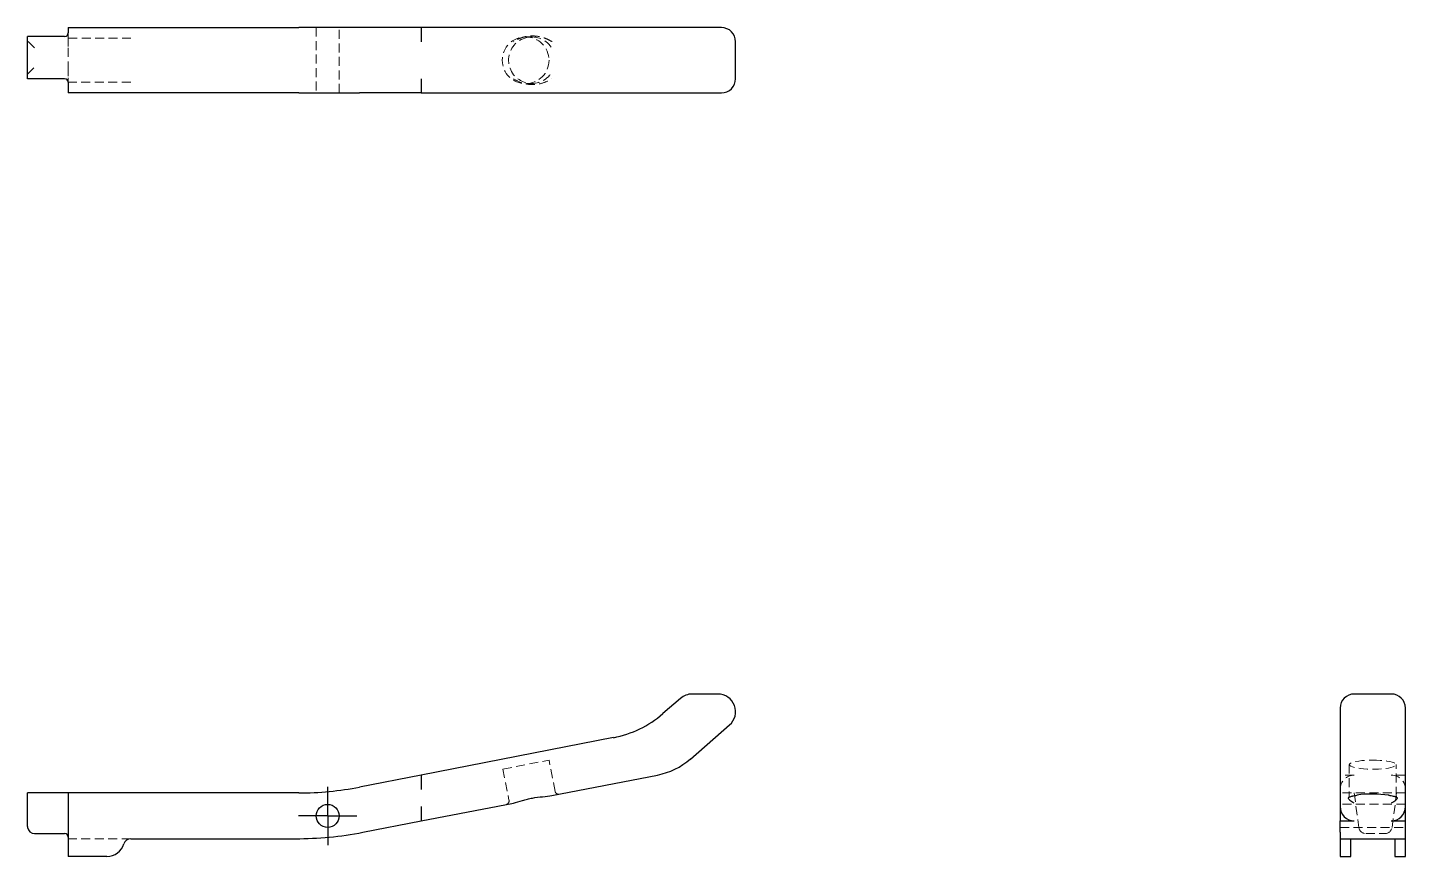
# Model space of a CAD drawing. Header units: millimetres. Extents: x 33 to 228, y 46 to 163.
import ezdxf

# ---------------------------------------------------------------- set-up
doc = ezdxf.new("R2010")
doc.units = ezdxf.units.MM
doc.linetypes.add('HIDDEN', pattern=[1.905, 1.27, -0.635])
doc.layers.add('10', color=7, linetype='Continuous')

# ---------------------------------------------------------------- blocks, each defined once
blk = doc.blocks.new('SW_CENTERMARKSYMBOL_0')
at = {"layer": '10', "color": 0}
for p, q in [((0, 2.5), (0, 4.12)), ((0, 0), (0, 2.5)), ((-2.5, 0), (-4.12, 0)), ((0, 0), (-2.5, 0)), ((0, 0), (0, -2.5)), ((0, 0), (2.5, 0)), ((2.5, 0), (4.12, 0)), ((0, -2.5), (0, -4.12))]:
    blk.add_line(p, q, dxfattribs=at)

msp = doc.modelspace()

# ---------------------------------------------------------------- linework, layer by layer
at = {"color": 7, "linetype": 'Continuous', "lineweight": 25}
for p, q in [((38.74, 162.61), (38.74, 161.87)), ((38.74, 162.61), (71.32, 162.61)), ((79.89, 162.61), (71.32, 162.61)), ((88.61, 162.61), (79.89, 162.61)), ((88.61, 162.61), (88.61, 160.62)), ((116.15, 162.61), (88.61, 162.61)), ((124.04, 162.61), (116.15, 162.61)), ((126.52, 162.61), (124.04, 162.61)), ((126.85, 162.61), (126.52, 162.61)), ((130.51, 162.61), (126.85, 162.61)), ((131.01, 162.61), (130.51, 162.61)), ((33, 155.38), (33, 161.37)), ((38.24, 161.37), (33, 161.37)), ((133, 155.38), (133, 160.62)), ((38.24, 155.38), (33, 155.38)), ((38.74, 154.88), (38.74, 153.39)), ((88.61, 155.38), (88.61, 153.39)), ((71.32, 153.39), (38.74, 153.39)), ((71.32, 153.39), (79.89, 153.39)), ((88.61, 153.39), (79.89, 153.39)), ((88.61, 153.39), (116.15, 153.39)), ((116.15, 153.39), (124.04, 153.39)), ((124.04, 153.39), (126.52, 153.39)), ((126.52, 153.39), (126.85, 153.39)), ((126.85, 153.39), (130.51, 153.39)), ((130.51, 153.39), (131.01, 153.39)), ((130.51, 68.47), (126.85, 68.47)), ((225.62, 68.47), (220.38, 68.47)), ((125.21, 67.86), (122.73, 65.7)), ((218.39, 66.48), (218.39, 65.6)), ((227.61, 65.6), (227.61, 66.48)), ((218.39, 65.6), (218.39, 60.8)), ((227.61, 60.8), (227.61, 65.6)), ((115.77, 62.31), (88.61, 57.03)), ((126.62, 59.29), (132.14, 64.1)), ((218.39, 60.8), (218.39, 58.99)), ((227.61, 58.99), (227.61, 60.8)), ((218.39, 58.99), (218.39, 52.58)), ((227.61, 52.58), (227.61, 58.99)), ((88.61, 57.03), (79.89, 55.33)), ((88.61, 57.03), (88.61, 54.99)), ((107.07, 54.13), (121.98, 57.03)), ((33, 49.77), (33, 54.51)), ((38.24, 54.51), (33, 54.51)), ((38.74, 54.51), (38.24, 54.51)), ((38.74, 54.51), (38.74, 45.53)), ((71.32, 54.51), (38.74, 54.51)), ((88.61, 50.54), (101.62, 53.07)), ((88.61, 52.58), (88.61, 50.54)), ((218.39, 52.58), (218.39, 50.54)), ((227.61, 50.54), (227.61, 52.58)), ((34, 48.77), (38.24, 48.77)), ((80.36, 48.94), (88.61, 50.54)), ((218.39, 50.54), (220.38, 50.54)), ((218.39, 48.94), (218.39, 50.54)), ((218.39, 48.94), (218.39, 48.02)), ((225.62, 50.54), (227.61, 50.54)), ((227.61, 48.94), (227.61, 50.54)), ((227.61, 48.02), (227.61, 48.94)), ((47.57, 48.02), (70.84, 48.02)), ((218.39, 48.02), (227.61, 48.02)), ((218.39, 48.02), (218.39, 47.31)), ((218.39, 47.31), (218.39, 45.53)), ((219.88, 47.31), (219.88, 48.02)), ((219.88, 45.53), (219.88, 47.31)), ((226.12, 48.02), (226.12, 47.31)), ((226.12, 47.31), (226.12, 45.53)), ((227.61, 47.31), (227.61, 48.02)), ((227.61, 45.53), (227.61, 47.31)), ((44.22, 45.53), (38.74, 45.53)), ((218.39, 45.53), (219.88, 45.53)), ((226.12, 45.53), (227.61, 45.53))]:
    msp.add_line(p, q, dxfattribs=at)
at = {"color": 7, "linetype": 'HIDDEN', "lineweight": 18}
for p, q in [((38.74, 161.87), (38.74, 161.23)), ((73.77, 162.61), (73.77, 153.39)), ((77.01, 153.39), (77.01, 162.61)), ((34, 159.74), (33.01, 160.73)), ((38.74, 161.23), (38.74, 159.74)), ((38.74, 161.12), (47.57, 161.12)), ((38.74, 159.74), (38.74, 157.01)), ((104.25, 161.32), (103.39, 161.32)), ((33.01, 156.02), (34, 157.01)), ((38.74, 157.01), (38.74, 155.52)), ((38.74, 155.52), (38.74, 154.88)), ((47.57, 154.88), (38.74, 154.88)), ((103.39, 154.68), (104.25, 154.68)), ((100.14, 57.86), (106.65, 59.13)), ((107.51, 54.72), (106.65, 59.13)), ((219.68, 58.5), (219.68, 54.09)), ((226.32, 54.09), (226.32, 58.5)), ((100.14, 57.86), (100.99, 53.46)), ((220.38, 57.03), (218.39, 57.03)), ((227.61, 57.03), (225.62, 57.03)), ((227.61, 54.51), (218.39, 54.51)), ((220.38, 54.51), (221.02, 49.64)), ((225.73, 49.64), (226.37, 54.51)), ((227.61, 52.89), (218.39, 52.89)), ((218.39, 49.64), (227.61, 49.64)), ((222.01, 48.77), (224.74, 48.77)), ((47.57, 48.02), (38.74, 48.02))]:
    msp.add_line(p, q, dxfattribs=at)
at = {"color": 7, "linetype": 'HIDDEN', "lineweight": 18, "flags": 128}
msp.add_lwpolyline([(223, 59.13), (223.53, 59.12), (224.05, 59.1), (224.54, 59.06), (224.99, 59), (225.39, 58.94), (225.73, 58.86), (226, 58.77), (226.19, 58.67), (226.29, 58.57), (226.31, 58.47), (226.25, 58.37), (226.1, 58.27), (225.87, 58.18), (225.57, 58.1), (225.2, 58.02), (224.77, 57.96), (224.3, 57.92), (223.79, 57.88), (223.27, 57.87), (222.73, 57.87), (222.21, 57.88), (221.7, 57.92), (221.23, 57.96), (220.8, 58.02), (220.43, 58.1), (220.13, 58.18), (219.9, 58.27), (219.75, 58.37), (219.69, 58.47), (219.71, 58.57), (219.81, 58.67), (220, 58.77), (220.27, 58.86), (220.61, 58.94), (221.01, 59), (221.46, 59.06), (221.95, 59.1), (222.47, 59.12), (223, 59.13)], dxfattribs=at)
at = {"color": 7, "linetype": 'HIDDEN', "lineweight": 18}
msp.add_circle((103.35, 157.99), 3.3, dxfattribs=at)
at = {"color": 7, "linetype": 'Continuous', "lineweight": 25}
msp.add_circle((75.39, 51.26), 1.62, dxfattribs=at)
for centre, radius, start, end in [((131.01, 160.62), 1.99, 0, 90), ((131.01, 155.38), 1.99, 270, 0), ((126.85, 65.98), 2.49, 90, 131), ((130.51, 65.98), 2.49, 311, 90), ((220.38, 66.48), 1.99, 90, 180), ((225.62, 66.48), 1.99, 0, 90), ((112.91, 76.99), 14.96, 281, 311), ((120.07, 66.82), 9.97, 281, 311), ((71.32, 99.39), 44.89, 270, 281), ((223, 36.88), 17.46, 82.4601, 97.4011), ((34, 49.77), 0.997, 180, 187.4314), ((34, 49.77), 0.997, 187.4314, 270), ((38.24, 48.27), 0.499, 0, 90), ((70.84, 97.9), 49.87, 270, 281), ((44.22, 48.02), 2.49, 270, 343.3985), ((47.57, 47.03), 0.997, 90, 163.3985)]:
    msp.add_arc(centre, radius, start, end, dxfattribs=at)
at = {"color": 7, "linetype": 'HIDDEN', "lineweight": 18}
for centre, radius, start, end in [((104.23, 158), 3.29, 33.7995, 329.1108), ((108, 54.82), 0.499, 191, 281), ((100.51, 53.36), 0.499, 281, 11), ((222.01, 49.77), 0.997, 187.4314, 270), ((224.74, 49.77), 0.997, 270, 352.5686)]:
    msp.add_arc(centre, radius, start, end, dxfattribs=at)
at = {"color": 7, "linetype": 'Continuous', "lineweight": 25}
for centre, major_axis, ratio, start_param, end_param in [((38.24, 161.87), (0, -0.503), 0.9916, 0, 1.570796), ((38.24, 154.88), (0, 0.503), 0.9916, 4.712389, 6.283185), ((220.38, 52.58), (0, -2.03), 0.981627, 4.712389, 6.283185), ((225.62, 52.58), (0, -2.03), 0.981627, 0, 1.570796)]:
    msp.add_ellipse(centre, major_axis=major_axis, ratio=ratio, start_param=start_param, end_param=end_param, dxfattribs=at)
at = {"color": 7, "linetype": 'HIDDEN', "lineweight": 18}
for centre, major_axis, ratio, start_param, end_param in [((34, 160.75), (0.997, 0), 0.130435, 3.141593, 3.271295), ((34, 156), (0.997, 0), 0.130435, 3.01189, 3.141593), ((220.38, 54.99), (0, 2.03), 0.981627, 0, 1.570796), ((225.62, 54.99), (0, 2.03), 0.981627, 4.712389, 6.283185)]:
    msp.add_ellipse(centre, major_axis=major_axis, ratio=ratio, start_param=start_param, end_param=end_param, dxfattribs=at)
for points, knots in [([(107.07, 160.62), (106.86, 160.75), (106.65, 160.86), (106.21, 161.06), (105.98, 161.15), (105.28, 161.36), (104.81, 161.43), (104.08, 161.44), (103.85, 161.42), (103.38, 161.34), (103.14, 161.29), (102.69, 161.15), (102.47, 161.06), (102.04, 160.86), (101.83, 160.75), (101.62, 160.62)], [0, 0, 0, 0, 0.125, 0.125, 0.25, 0.25, 0.5, 0.5, 0.625, 0.625, 0.75, 0.75, 0.875, 0.875, 1, 1, 1, 1]), ([(101.62, 155.38), (102.03, 155.13), (102.47, 154.92), (103.14, 154.71), (103.37, 154.66), (103.83, 154.58), (104.07, 154.56), (104.79, 154.56), (105.27, 154.64), (106.21, 154.92), (106.66, 155.13), (107.07, 155.38)], [0, 0, 0, 0, 0.25, 0.25, 0.375, 0.375, 0.5, 0.5, 0.75, 0.75, 1, 1, 1, 1]), ([(219.68, 54.09), (219.68, 54.05), (219.67, 53.95), (219.61, 53.88), (219.61, 53.88), (219.6, 53.87)], [0, 0, 0, 0, 0.343599, 0.719145, 1, 1, 1, 1]), ([(226.37, 53.9), (226.36, 53.93), (226.33, 53.97), (226.32, 54.06), (226.32, 54.09)], [0, 0, 0, 0, 0.570476, 1, 1, 1, 1]), ([(226.4, 53.87), (226.4, 53.87), (226.4, 53.87), (226.4, 53.88), (226.39, 53.88)], [0, 0, 0, 0, 0.232295, 1, 1, 1, 1])]:
    msp.add_open_spline(points, degree=3, knots=knots, dxfattribs=at)
at = {"color": 7, "linetype": 'Continuous', "lineweight": 25}
for points, knots in [([(101.62, 53.07), (102.03, 53.15), (102.47, 53.29), (103.14, 53.48), (103.37, 53.55), (103.83, 53.67), (104.07, 53.73), (104.79, 53.87), (105.27, 53.92), (106.21, 54.01), (106.66, 54.05), (107.07, 54.13)], [0, 0, 0, 0, 0.25, 0.25, 0.375, 0.375, 0.5, 0.5, 0.75, 0.75, 1, 1, 1, 1]), ([(220.38, 53.07), (220.13, 53.15), (219.92, 53.29), (219.71, 53.48), (219.66, 53.55), (219.58, 53.67), (219.56, 53.73), (219.56, 53.87), (219.64, 53.92), (219.92, 54.01), (220.13, 54.05), (220.38, 54.13)], [0, 0, 0, 0, 0.25, 0.25, 0.375, 0.375, 0.5, 0.5, 0.75, 0.75, 1, 1, 1, 1]), ([(219.6, 53.87), (219.6, 53.87), (219.6, 53.87), (219.63, 53.89), (219.73, 53.94), (219.88, 53.99), (220.01, 54.03), (220.08, 54.05)], [0, 0, 0, 0, 0.039937, 0.256339, 0.501024, 0.776429, 1, 1, 1, 1]), ([(220.08, 54.05), (220.1, 54.05), (220.2, 54.08), (220.44, 54.13), (220.69, 54.17), (220.81, 54.18)], [0, 0, 0, 0, 0.107888, 0.553064, 1, 1, 1, 1]), ([(225.22, 54.18), (225.34, 54.16), (225.58, 54.12), (225.89, 54.06), (226.14, 53.99), (226.3, 53.93), (226.39, 53.88), (226.39, 53.88), (226.4, 53.87)], [0, 0, 0, 0, 0.1797686, 0.3778968, 0.5712513, 0.7356297, 0.8835959, 1, 1, 1, 1]), ([(225.62, 54.13), (225.75, 54.09), (225.86, 54.06), (226.06, 54.01), (226.15, 53.99), (226.36, 53.92), (226.43, 53.87), (226.44, 53.73), (226.42, 53.67), (226.34, 53.55), (226.29, 53.49), (226.15, 53.35), (226.06, 53.29), (225.86, 53.17), (225.75, 53.11), (225.62, 53.07)], [0, 0, 0, 0, 0.125, 0.125, 0.25, 0.25, 0.5, 0.5, 0.625, 0.625, 0.75, 0.75, 0.875, 0.875, 1, 1, 1, 1])]:
    msp.add_open_spline(points, degree=3, knots=knots, dxfattribs=at)

# ---------------------------------------------------------------- block references
at = {"layer": '10'}
msp.add_blockref('SW_CENTERMARKSYMBOL_0', (75.39, 51.26), dxfattribs=at)

doc.saveas('drawing.dxf')
